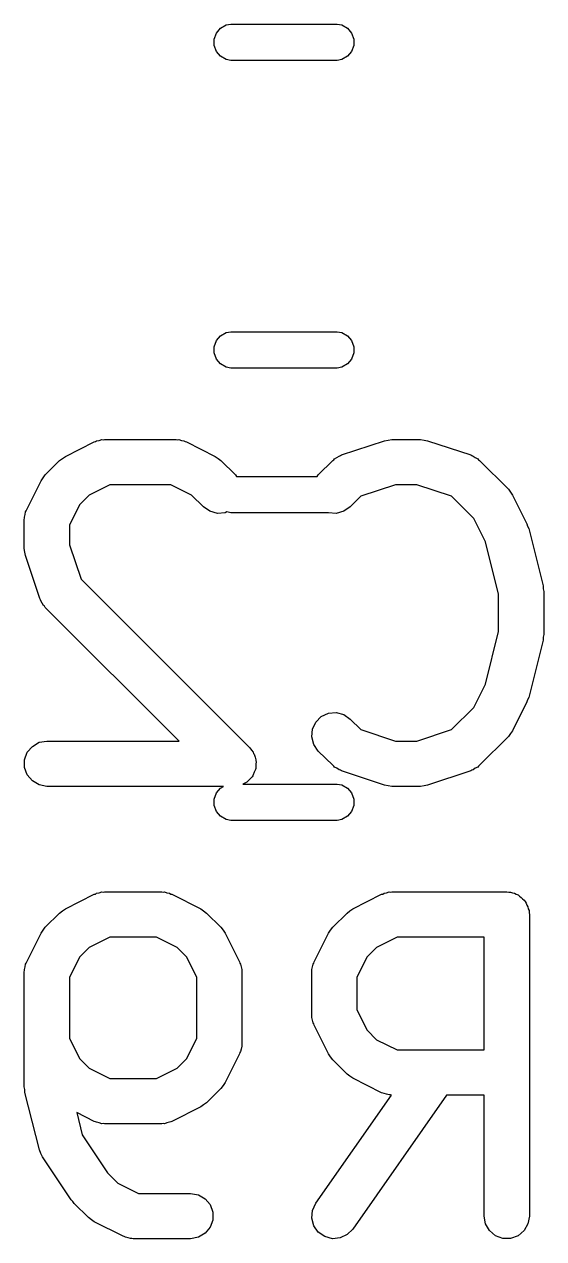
# Model space of a CAD drawing. Extents: x 43.6 to 136.4, y -133.5 to -113.1.
# Drawn here: x 84.055 to 85.776, y -132.642 to -128.615 of the extents above; entities that cross this region are included whole.
import ezdxf

# ---------------------------------------------------------------- set-up
doc = ezdxf.new("R2010")
doc.units = 0
doc.header["$MEASUREMENT"] = 0
doc.layers.add('BLACK', color=7, linetype='CONTINUOUS')

msp = doc.modelspace()

# ---------------------------------------------------------------- linework, layer by layer
at = {"layer": 'BLACK', "linetype": 'CONTINUOUS'}
for p, q in [((84.705, -128.628), (84.7233, -128.617)), ((84.7233, -128.617), (84.7389, -128.615)), ((84.7389, -128.615), (85.0919, -128.615)), ((85.0919, -128.615), (85.1075, -128.617)), ((85.1075, -128.617), (85.1258, -128.628)), ((84.6841, -128.664), (84.6914, -128.644)), ((84.6914, -128.644), (84.705, -128.628)), ((85.1258, -128.628), (85.1394, -128.644)), ((85.1394, -128.644), (85.1467, -128.664)), ((84.6841, -128.685), (84.6841, -128.664)), ((84.6914, -128.705), (84.6841, -128.685)), ((85.1467, -128.685), (85.1394, -128.705)), ((85.1467, -128.664), (85.1467, -128.685)), ((84.705, -128.721), (84.6914, -128.705)), ((84.7233, -128.732), (84.705, -128.721)), ((84.7389, -128.735), (84.7233, -128.732)), ((85.0919, -128.735), (84.7389, -128.735)), ((85.1075, -128.732), (85.0919, -128.735)), ((85.1258, -128.721), (85.1075, -128.732)), ((85.1394, -128.705), (85.1258, -128.721)), ((84.6841, -129.684), (84.6914, -129.664)), ((84.6914, -129.664), (84.705, -129.648)), ((84.705, -129.648), (84.7233, -129.637)), ((84.7233, -129.637), (84.7389, -129.635)), ((84.7389, -129.635), (85.0919, -129.635)), ((85.0919, -129.635), (85.1075, -129.637)), ((85.1075, -129.637), (85.1258, -129.648)), ((85.1258, -129.648), (85.1394, -129.664)), ((85.1394, -129.664), (85.1467, -129.684)), ((84.6841, -129.705), (84.6841, -129.684)), ((84.6914, -129.725), (84.6841, -129.705)), ((85.1467, -129.705), (85.1394, -129.725)), ((85.1467, -129.684), (85.1467, -129.705)), ((84.705, -129.741), (84.6914, -129.725)), ((84.7233, -129.752), (84.705, -129.741)), ((85.1258, -129.741), (85.1075, -129.752)), ((85.1394, -129.725), (85.1258, -129.741)), ((84.7389, -129.755), (84.7233, -129.752)), ((85.0919, -129.755), (84.7389, -129.755)), ((85.1075, -129.752), (85.0919, -129.755)), ((84.1914, -130.048), (84.2866, -130)), ((84.2866, -130), (84.2908, -129.999)), ((84.2908, -129.999), (84.2945, -129.996)), ((84.2945, -129.996), (84.3032, -129.995)), ((84.3032, -129.995), (84.3116, -129.992)), ((84.3116, -129.992), (84.3159, -129.993)), ((84.3159, -129.993), (84.3202, -129.992)), ((84.3202, -129.992), (84.5583, -129.992)), ((84.5583, -129.992), (84.5625, -129.993)), ((84.5625, -129.993), (84.5668, -129.992)), ((84.5668, -129.992), (84.5753, -129.995)), ((84.5753, -129.995), (84.5839, -129.996)), ((84.5839, -129.996), (84.5877, -129.999)), ((84.5877, -129.999), (84.5918, -130)), ((84.5918, -130), (84.687, -130.048)), ((85.106, -130.043), (85.2488, -129.996)), ((85.2488, -129.996), (85.2607, -129.994)), ((85.2607, -129.994), (85.2726, -129.992)), ((85.2726, -129.992), (85.3678, -129.992)), ((85.3678, -129.992), (85.3796, -129.994)), ((85.3796, -129.994), (85.3915, -129.996)), ((85.3915, -129.996), (85.5344, -130.043)), ((84.1243, -130.109), (84.1719, -130.062)), ((84.1719, -130.062), (84.1817, -130.055)), ((84.1817, -130.055), (84.1914, -130.048)), ((84.687, -130.048), (84.6967, -130.055)), ((84.6967, -130.055), (84.7065, -130.062)), ((84.7065, -130.062), (84.7542, -130.109)), ((85.029, -130.109), (85.0767, -130.062)), ((85.0767, -130.062), (85.0802, -130.059)), ((85.0802, -130.059), (85.0831, -130.056)), ((85.0831, -130.056), (85.0908, -130.052)), ((85.0908, -130.052), (85.098, -130.047)), ((85.098, -130.047), (85.1022, -130.045)), ((85.1022, -130.045), (85.106, -130.043)), ((85.5344, -130.043), (85.5382, -130.045)), ((85.5382, -130.045), (85.5423, -130.047)), ((85.5423, -130.047), (85.5495, -130.052)), ((85.5495, -130.052), (85.5573, -130.056)), ((85.5573, -130.056), (85.5601, -130.059)), ((85.5601, -130.059), (85.5637, -130.062)), ((85.5637, -130.062), (85.6589, -130.157)), ((84.1174, -130.119), (84.1243, -130.109)), ((84.7542, -130.109), (84.7579, -130.115)), ((85.0253, -130.115), (85.029, -130.109)), ((84.0626, -130.224), (84.1102, -130.129)), ((84.1102, -130.129), (84.1174, -130.119)), ((84.3379, -130.142), (84.2694, -130.176)), ((84.5406, -130.142), (84.3379, -130.142)), ((84.6091, -130.176), (84.5406, -130.142)), ((84.7579, -130.115), (85.0253, -130.115)), ((85.2847, -130.142), (85.1702, -130.18)), ((85.3556, -130.142), (85.2847, -130.142)), ((85.4701, -130.18), (85.3556, -130.142)), ((84.2694, -130.176), (84.239, -130.207)), ((84.6481, -130.215), (84.6091, -130.176)), ((85.1702, -130.18), (85.1351, -130.215)), ((85.5442, -130.254), (85.4701, -130.18)), ((85.6589, -130.157), (85.6658, -130.167)), ((85.6658, -130.167), (85.673, -130.176)), ((85.673, -130.176), (85.7206, -130.272)), ((84.0577, -130.24), (84.0592, -130.232)), ((84.0592, -130.232), (84.0614, -130.228)), ((84.0614, -130.228), (84.0626, -130.224)), ((84.239, -130.207), (84.2047, -130.275)), ((84.6694, -130.23), (84.6481, -130.215)), ((84.6946, -130.237), (84.6694, -130.23)), ((84.7257, -130.232), (84.7205, -130.235)), ((84.7389, -130.235), (84.7257, -130.232)), ((85.1138, -130.23), (85.0886, -130.237)), ((85.1351, -130.215), (85.1138, -130.23)), ((84.0547, -130.257), (84.0554, -130.253)), ((84.0547, -130.353), (84.0547, -130.257)), ((84.0552, -130.249), (84.0577, -130.24)), ((84.0554, -130.253), (84.0552, -130.249)), ((84.7205, -130.235), (84.6946, -130.237)), ((85.0625, -130.235), (84.7389, -130.235)), ((85.0627, -130.235), (85.0625, -130.235)), ((85.0886, -130.237), (85.0627, -130.235)), ((85.5827, -130.331), (85.5442, -130.254)), ((85.7206, -130.272), (85.7229, -130.279)), ((84.2047, -130.275), (84.2047, -130.341)), ((85.7229, -130.279), (85.7263, -130.287)), ((85.7263, -130.287), (85.7739, -130.477)), ((84.0568, -130.365), (84.0547, -130.353)), ((84.2047, -130.341), (84.2429, -130.455)), ((85.6261, -130.505), (85.5827, -130.331)), ((84.0585, -130.376), (84.0568, -130.365)), ((84.1062, -130.519), (84.0585, -130.376)), ((84.2429, -130.455), (84.8018, -131.014)), ((85.6261, -130.629), (85.6261, -130.505)), ((85.7739, -130.477), (85.7745, -130.487)), ((85.7745, -130.487), (85.7761, -130.496)), ((85.7761, -130.496), (85.7761, -130.638)), ((84.1082, -130.523), (84.1062, -130.519)), ((84.1093, -130.527), (84.1082, -130.523)), ((84.1144, -130.534), (84.1093, -130.527)), ((84.1186, -130.542), (84.1144, -130.534)), ((84.1218, -130.545), (84.1186, -130.542)), ((84.1243, -130.549), (84.1218, -130.545)), ((84.5677, -130.992), (84.1243, -130.549)), ((85.5827, -130.803), (85.6261, -130.629)), ((85.7739, -130.657), (85.7263, -130.847)), ((85.7745, -130.647), (85.7739, -130.657)), ((85.7761, -130.638), (85.7745, -130.647)), ((85.5442, -130.88), (85.5827, -130.803)), ((85.7206, -130.862), (85.673, -130.958)), ((85.7229, -130.855), (85.7206, -130.862)), ((85.7263, -130.847), (85.7229, -130.855)), ((85.0206, -130.929), (85.0391, -130.91)), ((85.0391, -130.91), (85.0627, -130.899)), ((85.0627, -130.899), (85.0886, -130.897)), ((85.0886, -130.897), (85.1138, -130.904)), ((85.1138, -130.904), (85.1351, -130.919)), ((85.4701, -130.954), (85.5442, -130.88)), ((85.0074, -130.978), (85.0096, -130.952)), ((85.0096, -130.952), (85.0206, -130.929)), ((85.1351, -130.919), (85.1702, -130.954)), ((85.1702, -130.954), (85.2847, -130.992)), ((85.3556, -130.992), (85.4701, -130.954)), ((85.673, -130.958), (85.6658, -130.967)), ((84.0815, -131.01), (84.104, -130.996)), ((84.104, -130.996), (84.1297, -130.992)), ((84.1297, -130.992), (84.5677, -130.992)), ((85.0141, -131.003), (85.0074, -130.978)), ((85.2847, -130.992), (85.3556, -130.992)), ((85.6589, -130.977), (85.5637, -131.072)), ((85.6658, -130.967), (85.6589, -130.977)), ((84.0558, -131.054), (84.0647, -131.029)), ((84.0647, -131.029), (84.0815, -131.01)), ((84.8018, -131.014), (84.8074, -131.022)), ((84.8074, -131.022), (84.8137, -131.029)), ((84.8137, -131.029), (84.8148, -131.033)), ((84.8148, -131.033), (84.8167, -131.035)), ((84.8167, -131.035), (84.8193, -131.045)), ((85.029, -131.025), (85.0141, -131.003)), ((85.0767, -131.072), (85.029, -131.025)), ((84.0558, -131.08), (84.0558, -131.054)), ((84.8193, -131.045), (84.8226, -131.054)), ((84.8226, -131.054), (84.8226, -131.057)), ((84.8226, -131.057), (84.8235, -131.06)), ((84.8235, -131.06), (84.8226, -131.07)), ((84.8226, -131.07), (84.8226, -131.08)), ((85.0802, -131.075), (85.0767, -131.072)), ((85.0831, -131.078), (85.0802, -131.075)), ((85.0908, -131.082), (85.0831, -131.078)), ((85.5573, -131.078), (85.5495, -131.082)), ((85.5601, -131.075), (85.5573, -131.078)), ((85.5637, -131.072), (85.5601, -131.075)), ((84.0647, -131.104), (84.0558, -131.08)), ((84.0815, -131.124), (84.0647, -131.104)), ((84.8032, -131.117), (84.797, -131.124)), ((84.8102, -131.11), (84.8032, -131.117)), ((84.8116, -131.107), (84.8102, -131.11)), ((84.8137, -131.104), (84.8116, -131.107)), ((84.817, -131.095), (84.8137, -131.104)), ((84.8212, -131.086), (84.817, -131.095)), ((84.8215, -131.083), (84.8212, -131.086)), ((84.8226, -131.08), (84.8215, -131.083)), ((85.098, -131.087), (85.0908, -131.082)), ((85.1022, -131.088), (85.098, -131.087)), ((85.106, -131.091), (85.1022, -131.088)), ((85.2488, -131.138), (85.106, -131.091)), ((85.5344, -131.091), (85.3915, -131.138)), ((85.5382, -131.088), (85.5344, -131.091)), ((85.5423, -131.087), (85.5382, -131.088)), ((85.5495, -131.082), (85.5423, -131.087)), ((84.104, -131.137), (84.0815, -131.124)), ((84.1297, -131.142), (84.104, -131.137)), ((84.7153, -131.142), (84.1297, -131.142)), ((84.6914, -131.164), (84.705, -131.148)), ((84.705, -131.148), (84.7153, -131.142)), ((84.7829, -131.133), (84.7793, -131.135)), ((84.7793, -131.135), (85.0919, -131.135)), ((84.7918, -131.128), (84.7829, -131.133)), ((84.7941, -131.126), (84.7918, -131.128)), ((84.797, -131.124), (84.7941, -131.126)), ((85.0919, -131.135), (85.1075, -131.137)), ((85.1075, -131.137), (85.1258, -131.148)), ((85.1258, -131.148), (85.1394, -131.164)), ((85.2607, -131.14), (85.2488, -131.138)), ((85.2726, -131.142), (85.2607, -131.14)), ((85.3678, -131.142), (85.2726, -131.142)), ((85.3796, -131.14), (85.3678, -131.142)), ((85.3915, -131.138), (85.3796, -131.14)), ((84.6841, -131.184), (84.6914, -131.164)), ((84.6841, -131.205), (84.6841, -131.184)), ((85.1394, -131.164), (85.1467, -131.184)), ((85.1467, -131.184), (85.1467, -131.205)), ((84.6914, -131.225), (84.6841, -131.205)), ((84.705, -131.241), (84.6914, -131.225)), ((85.1394, -131.225), (85.1258, -131.241)), ((85.1467, -131.205), (85.1394, -131.225)), ((84.7233, -131.252), (84.705, -131.241)), ((84.7389, -131.255), (84.7233, -131.252)), ((85.0919, -131.255), (84.7389, -131.255)), ((85.1075, -131.252), (85.0919, -131.255)), ((85.1258, -131.241), (85.1075, -131.252)), ((84.1914, -131.548), (84.2866, -131.5)), ((84.2866, -131.5), (84.2908, -131.499)), ((84.2908, -131.499), (84.2945, -131.496)), ((84.2945, -131.496), (84.3032, -131.495)), ((84.3032, -131.495), (84.3116, -131.492)), ((84.3116, -131.492), (84.3159, -131.493)), ((84.3159, -131.493), (84.3202, -131.492)), ((84.3202, -131.492), (84.5106, -131.492)), ((84.5106, -131.492), (84.5149, -131.493)), ((84.5149, -131.493), (84.5192, -131.492)), ((84.5192, -131.492), (84.5276, -131.495)), ((84.5276, -131.495), (84.5363, -131.496)), ((84.5363, -131.496), (84.54, -131.499)), ((84.54, -131.499), (84.5442, -131.5)), ((84.5442, -131.5), (84.6394, -131.548)), ((85.1438, -131.548), (85.239, -131.5)), ((85.239, -131.5), (85.2432, -131.499)), ((85.2432, -131.499), (85.2469, -131.496)), ((85.2469, -131.496), (85.2556, -131.495)), ((85.2556, -131.495), (85.264, -131.492)), ((85.264, -131.492), (85.2683, -131.493)), ((85.2683, -131.493), (85.2726, -131.492)), ((85.2726, -131.492), (85.6535, -131.492)), ((85.6535, -131.492), (85.66, -131.493)), ((85.66, -131.493), (85.6665, -131.493)), ((85.6665, -131.493), (85.6727, -131.495)), ((85.6727, -131.495), (85.6792, -131.496)), ((85.6792, -131.496), (85.6848, -131.5)), ((85.6848, -131.5), (85.691, -131.502)), ((85.691, -131.502), (85.696, -131.506)), ((85.696, -131.506), (85.7017, -131.51)), ((85.7017, -131.51), (85.7059, -131.515)), ((85.7059, -131.515), (85.711, -131.519)), ((85.711, -131.519), (85.7142, -131.524)), ((84.1243, -131.609), (84.1719, -131.562)), ((84.1719, -131.562), (84.1817, -131.555)), ((84.1817, -131.555), (84.1914, -131.548)), ((84.6394, -131.548), (84.6491, -131.555)), ((84.6491, -131.555), (84.6589, -131.562)), ((84.6589, -131.562), (84.7065, -131.609)), ((85.0767, -131.609), (85.1243, -131.562)), ((85.1243, -131.562), (85.1341, -131.555)), ((85.1341, -131.555), (85.1438, -131.548)), ((85.7142, -131.524), (85.7185, -131.529)), ((85.7185, -131.529), (85.7207, -131.536)), ((85.7207, -131.536), (85.724, -131.541)), ((85.724, -131.541), (85.7251, -131.548)), ((85.7251, -131.548), (85.7274, -131.554)), ((85.7274, -131.554), (85.7274, -131.561)), ((85.7274, -131.561), (85.7285, -131.567)), ((85.7285, -131.567), (85.7285, -132.567)), ((84.0626, -131.724), (84.1102, -131.629)), ((84.1102, -131.629), (84.1174, -131.619)), ((84.1174, -131.619), (84.1243, -131.609)), ((84.3379, -131.642), (84.2694, -131.676)), ((84.4929, -131.642), (84.3379, -131.642)), ((84.5615, -131.676), (84.4929, -131.642)), ((84.7065, -131.609), (84.7134, -131.619)), ((84.7134, -131.619), (84.7206, -131.629)), ((84.7206, -131.629), (84.7682, -131.724)), ((85.015, -131.724), (85.0626, -131.629)), ((85.0626, -131.629), (85.0698, -131.619)), ((85.0698, -131.619), (85.0767, -131.609)), ((85.2903, -131.642), (85.2217, -131.676)), ((85.5785, -131.642), (85.2903, -131.642)), ((85.5785, -132.016), (85.5785, -131.642)), ((84.2694, -131.676), (84.239, -131.707)), ((84.5919, -131.707), (84.5615, -131.676)), ((85.2217, -131.676), (85.1913, -131.707)), ((84.239, -131.707), (84.2047, -131.775)), ((84.6261, -131.775), (84.5919, -131.707)), ((85.1913, -131.707), (85.1571, -131.775)), ((84.0547, -131.757), (84.0554, -131.753)), ((84.0547, -132.138), (84.0547, -131.757)), ((84.0552, -131.749), (84.0577, -131.74)), ((84.0554, -131.753), (84.0552, -131.749)), ((84.0577, -131.74), (84.0592, -131.732)), ((84.0592, -131.732), (84.0614, -131.728)), ((84.0614, -131.728), (84.0626, -131.724)), ((84.7682, -131.724), (84.7694, -131.728)), ((84.7694, -131.728), (84.7716, -131.732)), ((84.7716, -131.732), (84.7731, -131.74)), ((84.7731, -131.74), (84.7756, -131.749)), ((84.7756, -131.749), (84.7754, -131.753)), ((84.7754, -131.753), (84.7761, -131.757)), ((84.7761, -131.757), (84.7761, -131.996)), ((85.0071, -131.757), (85.0078, -131.753)), ((85.0071, -131.9), (85.0071, -131.757)), ((85.0076, -131.749), (85.0101, -131.74)), ((85.0078, -131.753), (85.0076, -131.749)), ((85.0101, -131.74), (85.0116, -131.732)), ((85.0116, -131.732), (85.0138, -131.728)), ((85.0138, -131.728), (85.015, -131.724)), ((84.2047, -131.775), (84.2047, -131.978)), ((84.6261, -131.978), (84.6261, -131.775)), ((85.1571, -131.775), (85.1571, -131.883)), ((85.1571, -131.883), (85.1913, -131.951)), ((85.0078, -131.905), (85.0071, -131.9)), ((85.0076, -131.909), (85.0078, -131.905)), ((85.0101, -131.917), (85.0076, -131.909)), ((85.0116, -131.926), (85.0101, -131.917)), ((85.0138, -131.93), (85.0116, -131.926)), ((85.015, -131.934), (85.0138, -131.93)), ((85.0626, -132.029), (85.015, -131.934)), ((85.1913, -131.951), (85.2217, -131.982)), ((84.2047, -131.978), (84.239, -132.046)), ((84.5919, -132.046), (84.6261, -131.978)), ((84.7756, -132.004), (84.7731, -132.013)), ((84.7761, -131.996), (84.7754, -132)), ((84.7754, -132), (84.7756, -132.004)), ((85.2217, -131.982), (85.2903, -132.016)), ((84.7682, -132.029), (84.7206, -132.124)), ((84.7694, -132.025), (84.7682, -132.029)), ((84.7716, -132.021), (84.7694, -132.025)), ((84.7731, -132.013), (84.7716, -132.021)), ((85.0698, -132.039), (85.0626, -132.029)), ((85.0767, -132.049), (85.0698, -132.039)), ((85.2903, -132.016), (85.5785, -132.016)), ((84.239, -132.046), (84.2694, -132.077)), ((84.2694, -132.077), (84.3379, -132.111)), ((84.4929, -132.111), (84.5615, -132.077)), ((84.5615, -132.077), (84.5919, -132.046)), ((85.1243, -132.096), (85.0767, -132.049)), ((84.3379, -132.111), (84.4929, -132.111)), ((84.7206, -132.124), (84.7134, -132.134)), ((85.1341, -132.103), (85.1243, -132.096)), ((85.1438, -132.11), (85.1341, -132.103)), ((85.239, -132.158), (85.1438, -132.11)), ((84.0563, -132.147), (84.0547, -132.138)), ((84.0569, -132.157), (84.0563, -132.147)), ((84.1046, -132.347), (84.0569, -132.157)), ((84.7065, -132.144), (84.6589, -132.191)), ((84.7134, -132.134), (84.7065, -132.144)), ((85.0206, -132.524), (85.2715, -132.166)), ((85.4545, -132.166), (85.1435, -132.61)), ((85.2432, -132.159), (85.239, -132.158)), ((85.2469, -132.161), (85.2432, -132.159)), ((85.2556, -132.163), (85.2469, -132.161)), ((85.264, -132.165), (85.2556, -132.163)), ((85.2683, -132.165), (85.264, -132.165)), ((85.2715, -132.166), (85.2683, -132.165)), ((85.5785, -132.166), (85.4545, -132.166)), ((85.5785, -132.567), (85.5785, -132.166)), ((84.6394, -132.205), (84.5442, -132.253)), ((84.6491, -132.198), (84.6394, -132.205)), ((84.6589, -132.191), (84.6491, -132.198)), ((84.2866, -132.253), (84.2284, -132.224)), ((84.2284, -132.224), (84.2469, -132.298)), ((84.2908, -132.254), (84.2866, -132.253)), ((84.2945, -132.256), (84.2908, -132.254)), ((84.3032, -132.258), (84.2945, -132.256)), ((84.3116, -132.261), (84.3032, -132.258)), ((84.3159, -132.26), (84.3116, -132.261)), ((84.3202, -132.261), (84.3159, -132.26)), ((84.5106, -132.261), (84.3202, -132.261)), ((84.5149, -132.26), (84.5106, -132.261)), ((84.5192, -132.261), (84.5149, -132.26)), ((84.5276, -132.258), (84.5192, -132.261)), ((84.5363, -132.256), (84.5276, -132.258)), ((84.54, -132.254), (84.5363, -132.256)), ((84.5442, -132.253), (84.54, -132.254)), ((84.2469, -132.298), (84.3308, -132.424)), ((84.1097, -132.359), (84.1046, -132.347)), ((84.1149, -132.37), (84.1097, -132.359)), ((84.2101, -132.513), (84.1149, -132.37)), ((84.3308, -132.424), (84.3646, -132.458)), ((84.3646, -132.458), (84.4331, -132.492)), ((84.2153, -132.519), (84.2101, -132.513)), ((84.2195, -132.525), (84.2153, -132.519)), ((84.2671, -132.572), (84.2195, -132.525)), ((84.4331, -132.492), (84.6059, -132.492)), ((84.6059, -132.492), (84.6315, -132.496)), ((84.6315, -132.496), (84.6541, -132.51)), ((84.6541, -132.51), (84.6708, -132.529)), ((85.0096, -132.548), (85.0206, -132.524)), ((84.6708, -132.529), (84.6797, -132.554)), ((84.6797, -132.554), (84.6797, -132.58)), ((85.0074, -132.574), (85.0096, -132.548)), ((85.583, -132.593), (85.5785, -132.567)), ((85.7285, -132.567), (85.724, -132.593)), ((84.277, -132.579), (84.2671, -132.572)), ((84.2866, -132.586), (84.277, -132.579)), ((84.3819, -132.634), (84.2866, -132.586)), ((84.6708, -132.604), (84.6541, -132.624)), ((84.6797, -132.58), (84.6708, -132.604)), ((85.0141, -132.599), (85.0074, -132.574)), ((85.0291, -132.62), (85.0141, -132.599)), ((85.5961, -132.615), (85.583, -132.593)), ((85.724, -132.593), (85.711, -132.615)), ((84.386, -132.635), (84.3819, -132.634)), ((84.3898, -132.637), (84.386, -132.635)), ((84.3984, -132.639), (84.3898, -132.637)), ((84.4068, -132.641), (84.3984, -132.639)), ((84.4112, -132.641), (84.4068, -132.641)), ((84.4154, -132.642), (84.4112, -132.641)), ((84.6059, -132.642), (84.4154, -132.642)), ((84.6315, -132.637), (84.6059, -132.642)), ((84.6541, -132.624), (84.6315, -132.637)), ((85.0504, -132.635), (85.0291, -132.62)), ((85.0756, -132.642), (85.0504, -132.635)), ((85.1015, -132.639), (85.0756, -132.642)), ((85.1251, -132.628), (85.1015, -132.639)), ((85.1435, -132.61), (85.1251, -132.628)), ((85.616, -132.632), (85.5961, -132.615)), ((85.6405, -132.641), (85.616, -132.632)), ((85.6665, -132.641), (85.6405, -132.641)), ((85.691, -132.632), (85.6665, -132.641)), ((85.711, -132.615), (85.691, -132.632))]:
    msp.add_line(p, q, dxfattribs=at)

doc.saveas('drawing.dxf')
